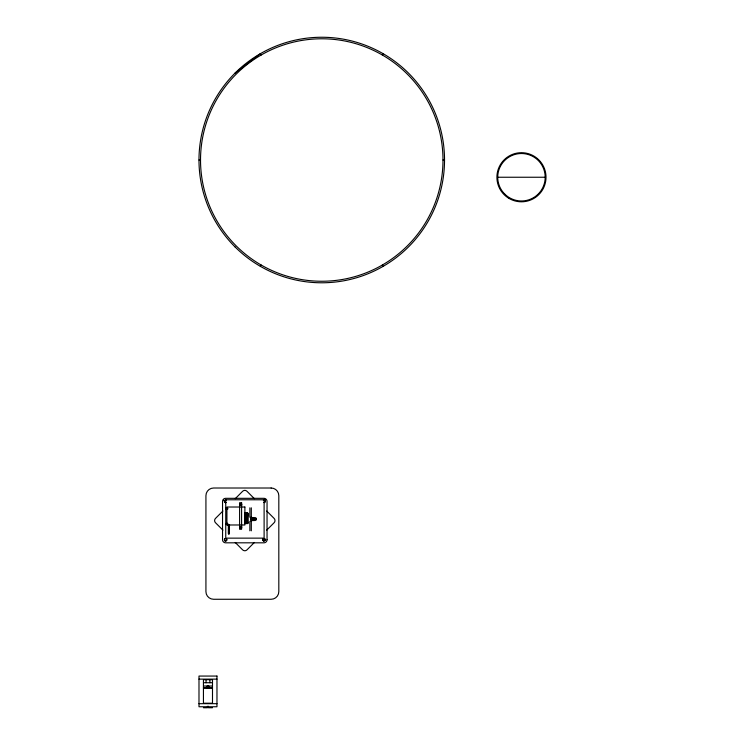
<?xml version="1.0" encoding="UTF-8"?>
<svg xmlns="http://www.w3.org/2000/svg" width="745" height="745" viewBox="0 0 745 745"><rect width="100%" height="100%" fill="white"/><g stroke="black" fill="none" stroke-linecap="round" stroke-linejoin="round"><path stroke-width="1.12" d="M260.368 266.338L261.141 265.006A121.23 121.23 0 0 0 442.986 160.017L444.523 160.017M382.371 55.028L383.135 53.696M222.913 511.005L215.51 518.399A3.073 3.073 0 0 0 215.51 522.739L222.913 530.142M235.243 498.675L242.637 491.272A3.073 3.073 0 0 1 246.977 491.272L254.38 498.675M254.38 542.472L246.977 549.866A3.073 3.073 0 0 1 242.637 549.866L235.243 542.472M266.71 530.142L274.104 522.739A3.073 3.073 0 0 0 274.104 518.399L266.71 511.005M234.945 73.206L260.368 53.696L261.141 55.028A121.23 121.23 0 0 1 442.986 160.017M251.773 520.606L255.051 520.494A1.434 1.434 0 0 0 256.438 519.06A1.434 1.434 0 0 0 255.051 517.626L251.773 517.505M198.99 160.017L200.526 160.017M497.725 177.245L545.191 177.245M239.601 503.834L241.594 503.834M239.601 503.983L241.594 503.983M239.601 504.169L241.594 504.169M239.601 504.328L241.594 504.328M239.601 504.439L241.594 504.439M239.601 504.542L241.594 504.542M239.601 504.654L241.594 504.654M239.601 504.812L241.594 504.812M239.601 504.97L241.594 504.97M239.601 505.147L241.594 505.147M239.601 505.287L241.594 505.287M239.601 505.417L241.594 505.417M226.257 508.043L227.579 508.043M226.257 508.192L227.579 508.192M226.257 508.351L227.579 508.351M226.257 508.425L227.579 508.509M226.257 508.546L227.579 508.63M226.257 508.751L227.579 508.714M226.257 508.956L227.579 508.835M226.257 509.124L227.579 508.993M226.257 508.071L226.257 509.273L227.579 509.152M226.257 509.301L227.579 509.301L227.579 508.071M244.751 513.156L247.703 513.156M244.751 513.286L247.703 513.286M244.751 513.435L247.703 513.435M244.751 513.612L247.703 513.612M244.751 513.715L247.703 513.715M244.751 513.817L247.703 513.929M244.751 514.041L247.703 514.041M244.751 514.162L247.703 514.162M244.751 514.283L247.703 514.404M244.751 514.525L247.703 514.525M244.751 514.655L247.703 514.655M244.751 514.786L247.703 514.786M244.751 514.916L247.703 514.916M244.751 515.046L247.703 515.177M244.751 515.307L247.703 515.307M244.751 515.466L247.703 515.466M244.751 515.587L247.703 515.587M244.751 515.726L247.703 515.726M244.751 515.875L247.703 515.875M244.751 516.043L247.703 516.043M244.751 516.22L247.703 516.22M244.751 516.406L247.703 516.406M244.751 516.611L247.703 516.611M244.751 516.816L247.703 516.816M244.751 517.039L247.703 517.039M244.751 517.272L247.703 517.272M251.307 517.254L249.864 517.254L249.864 507.829M244.751 517.514L247.703 517.514M244.751 517.756L247.703 517.756M244.751 518.008L247.703 518.008M244.751 518.269L247.703 518.269M244.751 518.529L247.703 518.529M244.751 518.79L247.703 518.79M244.751 519.06L247.703 519.06M244.751 519.321L247.703 519.321M244.751 519.591L247.703 519.591M244.751 519.861L247.703 519.861M244.751 520.122L247.703 520.122M244.751 520.382L247.703 520.382M244.751 520.643L247.703 520.643M244.751 520.895L247.703 520.895M244.751 521.137L247.703 521.137M244.751 521.379L247.703 521.379M244.751 521.602L247.703 521.602M244.751 521.826L247.703 521.826M244.751 522.04L247.703 522.04M244.751 522.236L247.703 522.236M244.751 522.431L247.703 522.431M244.751 522.608L247.703 522.608M244.751 522.767L247.703 522.767M244.751 522.915L247.703 522.915M244.751 523.055L247.703 523.055M244.751 523.176L247.703 523.176M244.751 523.372L247.703 523.279M226.257 523.428L227.579 523.549M244.751 523.446L247.703 523.446M226.257 523.586L227.579 523.698M226.257 523.735L227.579 523.856M226.257 524.024L227.579 523.903M227.579 524.061L226.257 524.145L227.579 524.219M226.257 524.359L227.579 524.359M228.566 525.244L229.283 525.244L229.348 533.709L228.482 533.709L228.538 525.244M228.343 525.365L229.413 525.365M239.601 526.51L241.594 526.519M239.601 526.65L241.594 526.659M239.601 526.799L241.594 526.808M239.601 526.985L241.594 526.948M239.601 527.143L241.594 527.097M239.601 527.255L241.594 527.255M239.601 527.358L241.594 527.423L239.601 527.469M239.601 527.628L241.594 527.637M239.601 527.786L241.594 527.786M239.601 527.916L241.594 527.926M239.601 528.103L241.594 528.103M198.99 679.133L216.972 679.133M203.441 682.727L212.493 682.727M203.441 686.033L212.493 686.033M203.441 687.868L212.493 687.868M203.441 687.952L212.493 687.952M198.99 703.68L216.972 703.68M203.422 707.75L207.455 707.75L207.455 706.26M212.474 707.75L208.451 707.75L208.451 706.26M264.671 499.234L265.276 499.699M382.371 265.006L383.135 266.338M251.307 507.829L251.307 530.812M250.944 517.524L250.944 521.109M249.864 521.398L249.864 530.812M229.516 524.778L229.516 525.691L228.24 525.691L228.24 524.778M229.199 525.244L229.199 533.709M229.032 525.244L229.032 533.709M228.696 525.244L228.696 533.709M228.398 525.244L228.398 533.709M209.885 679.663L209.885 682.727M208.721 686.033L208.73 687.952M208.647 686.033L208.6 687.952M208.395 686.033L208.46 687.952M208.302 687.952L208.302 686.033L208.116 687.952M208.013 686.033L208.013 687.952M207.911 686.033L207.818 687.952M207.715 686.033L207.622 687.952M207.538 686.033L207.464 687.952L207.333 686.033M207.24 686.033L207.212 687.952M206.048 679.663L206.048 682.727M226.098 502.512A1.229 1.229 0 0 1 225.791 502.596L225.474 502.605A1.229 1.229 0 0 1 224.413 501.087A1.229 1.229 0 0 1 226.052 500.24M263.358 500.323A1.229 1.229 0 0 1 265.155 501.068A1.229 1.229 0 0 1 263.972 502.614M263.693 500.258A1.155 1.155 0 0 1 265.136 501.217A1.155 1.155 0 0 1 264 502.521M226.182 502.381A1.155 1.155 0 0 1 224.45 501.394A1.155 1.155 0 0 1 226.173 500.389M224.692 501.087A0.959 0.959 0 0 1 226.033 500.528M223.733 500.417A2.114 2.114 0 0 1 223.928 500.1M261.141 265.006A121.23 121.23 0 0 1 261.141 55.028M267.045 539.753L267.017 540.153A3.073 3.073 0 0 1 263.972 542.816L225.605 542.816A3.073 3.073 0 0 1 222.541 539.753L222.541 501.385A3.073 3.073 0 0 1 225.605 498.321L263.972 498.321A3.073 3.073 0 0 1 267.045 501.385L267.045 539.753M251.41 519.06L250.692 519.088L251.41 519.06M252.844 519.06L252.127 519.088L252.844 519.06M254.287 519.06L253.57 519.088L254.287 519.06M255.721 519.06L255.004 519.088L255.721 519.06M271.143 488.012L213.601 488.012A7.674 7.674 0 0 0 205.927 495.686L205.927 591.595A7.674 7.674 0 0 0 213.601 599.269L271.143 599.269A7.674 7.674 0 0 0 278.816 591.595L278.816 495.686A7.674 7.674 0 0 0 271.143 488.012M264.112 499.774L225.744 499.774L225.744 538.141L264.112 538.141L264.112 499.774M241.594 502.717L239.601 502.717L239.601 529.276L241.594 529.276L241.594 502.717M244.881 507.019L226.918 507.019L226.918 524.983L244.881 524.983L244.881 507.019M247.703 512.998L244.751 512.998L244.751 523.577L247.703 523.586L247.703 512.97M227.579 523.409L226.257 523.363L226.257 524.536L227.579 524.517L227.579 523.344M216.972 676.06L198.99 676.06L198.99 706.754L216.972 706.754L216.972 676.06M212.493 679.663L203.441 679.663L203.441 703.215L212.493 703.215L212.493 679.663M228.883 533.709L228.883 525.244L228.855 533.709M504.682 194.026A23.728 23.728 0 0 0 544.381 183.391A23.728 23.728 0 0 0 515.317 154.327A23.728 23.728 0 0 0 504.682 194.026M509.18 198.515A24.557 24.557 0 0 0 546.011 177.245A24.557 24.557 0 0 0 509.18 155.984A24.557 24.557 0 0 0 509.18 198.515M224.99 540.814A1.229 1.229 0 0 0 226.834 539.753A1.229 1.229 0 0 0 224.99 538.691A1.229 1.229 0 0 0 224.99 540.814M263.358 540.814A1.229 1.229 0 0 0 265.201 539.753A1.229 1.229 0 0 0 263.358 538.691A1.229 1.229 0 0 0 263.358 540.814M234.945 246.828A122.767 122.767 0 0 0 440.342 191.791A122.767 122.767 0 0 0 289.982 41.431A122.767 122.767 0 0 0 234.945 246.828M263.209 540.553A1.155 1.155 0 0 0 265.136 540.032A1.155 1.155 0 0 0 263.721 538.626A1.155 1.155 0 0 0 263.209 540.553M224.822 540.572A1.155 1.155 0 0 0 226.75 540.05A1.155 1.155 0 0 0 225.335 538.644A1.155 1.155 0 0 0 224.822 540.572"/></g></svg>
